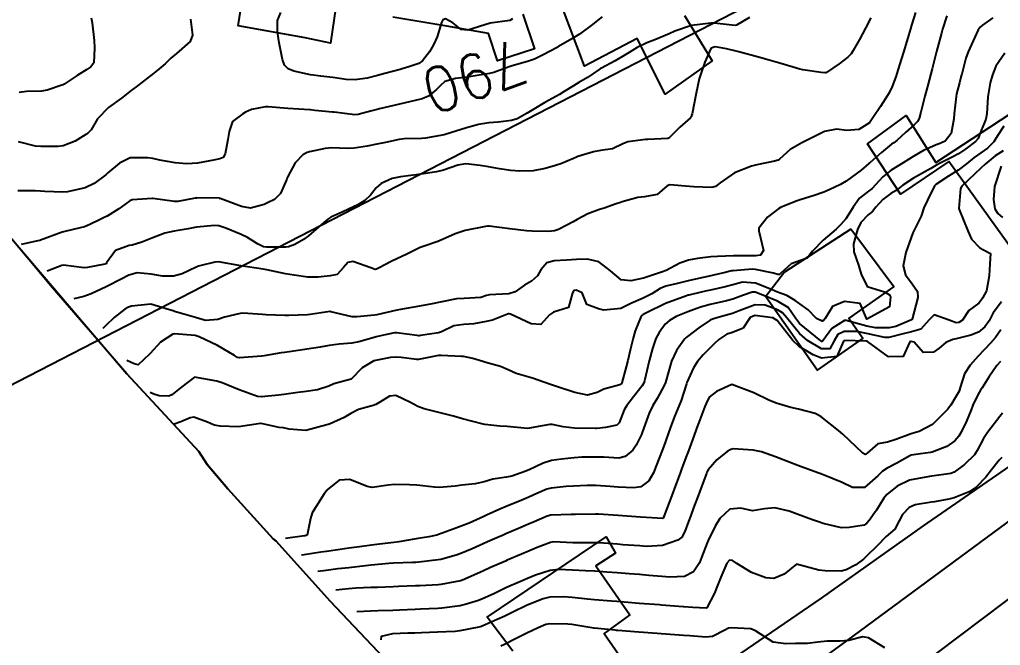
# Model space of a CAD drawing. Header units: metres. Extents: x 318500 to 325275, y 7408834 to 7428799.
# Drawn here: x 322615 to 322702.7, y 7421316 to 7421372 of the extents above; entities that cross this region are included whole.
import ezdxf
from ezdxf.enums import TextEntityAlignment as Align

# ---------------------------------------------------------------- set-up
doc = ezdxf.new("R2010")
doc.units = ezdxf.units.M
doc.header["$MEASUREMENT"] = 0
doc.layers.add('_TEXTO_CONGELA', color=45, linetype='Continuous', plot=False)
for name, color, linetype in [('Area', 45, 'Continuous'), ('Cotas', 45, 'Continuous'), ('Curvas de Nivel 1m', 11, 'Continuous'), ('Curvas de Nivel 5m', 15, 'Continuous'), ('Edificações', 30, 'Continuous'), ('Vias Primárias', 230, 'Continuous')]:
    doc.layers.add(name, color=color, linetype=linetype)
doc.styles.add('Style-STANDARD', font='STANDARD.shx')

msp = doc.modelspace()

# ---------------------------------------------------------------- linework, layer by layer
at = {"layer": '_TEXTO_CONGELA'}
msp.add_line((322341.415, 7421198.706), (322869.211, 7421470.764), dxfattribs=at)
at = {"layer": 'Area'}
msp.add_lwpolyline([(322649.117, 7421313.232), (322642.743, 7421319.975), (322637.945, 7421325.323), (322637.657, 7421325.534), (322633.612, 7421330.013), (322631.764, 7421332.18), (322631.021, 7421333.346), (322624.569, 7421340.302), (322617.927, 7421347.985), (322613.402, 7421353.415)], dxfattribs=at)
at = {"layer": 'Curvas de Nivel 1m', "flags": 128}
for points, elevation in [([(322680.239, 7421372.181), (322679.062, 7421371.478), (322678.966, 7421371.457), (322677.064, 7421371.67), (322676.781, 7421371.677), (322675.061, 7421371.459), (322675.031, 7421371.45), (322674.953, 7421371.421), (322673.553, 7421370.938), (322673.053, 7421370.722), (322671.769, 7421370.181), (322671.044, 7421369.9), (322670.192, 7421369.478), (322669.478, 7421369.041), (322669.029, 7421368.773), (322668.229, 7421368.294), (322667.012, 7421367.647), (322666.929, 7421367.603), (322666.799, 7421367.523), (322665.748, 7421366.789), (322664.992, 7421366.342), (322664.491, 7421366.052), (322663.678, 7421365.563), (322663.251, 7421365.293), (322662.976, 7421365.137), (322661.943, 7421364.559), (322660.964, 7421363.97), (322660.377, 7421363.609), (322659.459, 7421363.115), (322658.95, 7421362.965), (322657.78, 7421362.809), (322656.946, 7421362.738), (322656.019, 7421362.589), (322654.939, 7421362.306), (322654.46, 7421362.165), (322653.027, 7421361.709), (322652.953, 7421361.687), (322652.93, 7421361.683), (322651.273, 7421361.379), (322650.924, 7421361.342), (322649.367, 7421361.31), (322648.922, 7421361.26), (322647.692, 7421361.005), (322646.916, 7421360.854), (322646.056, 7421360.655), (322644.91, 7421360.473), (322644.262, 7421360.467), (322642.91, 7421360.499), (322642.3, 7421360.458), (322640.904, 7421360.164), (322640.689, 7421360.086), (322640.325, 7421359.876), (322639.616, 7421359.16), (322638.938, 7421357.889), (322638.924, 7421357.845), (322638.877, 7421357.7), (322638.332, 7421356.424), (322637.792, 7421355.906), (322637.169, 7421355.591), (322636.843, 7421355.434), (322635.649, 7421355.127), (322634.84, 7421355.267), (322632.926, 7421355.969), (322632.85, 7421355.994), (322632.822, 7421355.998), (322630.85, 7421356.028), (322630.826, 7421356.025), (322630.699, 7421356.002), (322629.147, 7421355.724), (322628.845, 7421355.712), (322626.915, 7421355.983), (322626.849, 7421355.986), (322625.057, 7421355.866), (322624.845, 7421355.779), (322623.862, 7421355.067), (322622.825, 7421354.414), (322622.622, 7421354.313), (322622.202, 7421354.116), (322621.282, 7421353.659), (322620.813, 7421353.455), (322619.9, 7421353.233), (322618.808, 7421352.967), (322616.865, 7421352.254), (322616.8, 7421352.233), (322616.766, 7421352.224), (322616.634, 7421352.192), (322615.14, 7421351.86)], 789), ([(322695.082, 7421372.629), (322694.725, 7421371.495), (322694.621, 7421371.157), (322694.441, 7421370.546), (322694.023, 7421369.165), (322693.787, 7421368.411), (322693.404, 7421367.174), (322693.307, 7421366.874), (322692.992, 7421366.001), (322692.729, 7421365.437), (322692.571, 7421365.184), (322691.94, 7421364.22), (322691.269, 7421363.197), (322691.147, 7421363.008), (322690.953, 7421362.744), (322690.004, 7421362.154), (322688.943, 7421362.078), (322688.017, 7421362.17), (322686.941, 7421361.974), (322686.473, 7421361.729), (322685.576, 7421361.274), (322685.134, 7421361.071), (322684.925, 7421360.972), (322683.856, 7421360.356), (322682.903, 7421359.512), (322682.794, 7421359.42), (322682.461, 7421359.317), (322680.896, 7421358.983), (322680.419, 7421358.868), (322678.889, 7421358.275), (322677.607, 7421357.379), (322677.202, 7421357.059), (322676.874, 7421356.964), (322675.248, 7421357.033), (322674.875, 7421357.063), (322673.099, 7421357.214), (322672.875, 7421357.107), (322671.984, 7421356.333), (322670.86, 7421356.145), (322670.266, 7421356.069), (322668.853, 7421355.67), (322668.717, 7421355.627), (322668.33, 7421355.498), (322667.248, 7421355.11), (322666.842, 7421354.989), (322665.776, 7421354.596), (322664.828, 7421354.099), (322664.475, 7421353.903), (322663.856, 7421353.56), (322663.177, 7421353.206), (322662.815, 7421353.089), (322662.278, 7421353.041), (322660.815, 7421353.068), (322660.307, 7421353.1), (322658.816, 7421353.261), (322656.973, 7421353.494), (322656.818, 7421353.498), (322656.639, 7421353.474), (322654.814, 7421353.117), (322653.936, 7421352.818), (322652.806, 7421352.323), (322652.37, 7421352.149), (322651.159, 7421351.726), (322650.891, 7421351.637), (322650.798, 7421351.596), (322649.551, 7421350.986), (322648.783, 7421350.616), (322648.206, 7421350.342), (322647.143, 7421349.784), (322646.898, 7421349.658), (322646.768, 7421349.643), (322646.398, 7421349.794), (322644.778, 7421350.355), (322644.337, 7421350.256), (322643.937, 7421349.822), (322643.394, 7421349.197), (322642.758, 7421349.056), (322641.673, 7421348.94), (322640.756, 7421348.943), (322639.53, 7421349.111), (322638.76, 7421349.241), (322637.083, 7421349.598), (322636.766, 7421349.654), (322634.77, 7421349.95), (322632.775, 7421350.325), (322632.449, 7421350.301), (322631.215, 7421349.993), (322630.872, 7421349.895), (322630.768, 7421349.843), (322629.527, 7421349.25), (322628.755, 7421349.023), (322627.767, 7421349.028), (322626.758, 7421349.227), (322625.498, 7421349.33), (322624.756, 7421349.115), (322624.084, 7421348.756), (322622.795, 7421348.109), (322622.74, 7421348.088), (322621.398, 7421347.459), (322620.731, 7421347.204), (322619.85, 7421347.02)], 787), ([(322697.876, 7421372.314), (322697.477, 7421371.116), (322697.391, 7421370.783), (322697.043, 7421369.447), (322696.955, 7421369.121), (322696.552, 7421367.592), (322696.427, 7421367.129), (322696.127, 7421365.999), (322695.899, 7421365.136), (322695.538, 7421363.714), (322695.384, 7421363.144), (322695.237, 7421362.865), (322694.952, 7421362.585), (322694.2, 7421361.902), (322693.396, 7421361.173), (322693.129, 7421360.975), (322692.925, 7421360.83), (322692.02, 7421360.083), (322691.007, 7421359.199), (322690.95, 7421359.149), (322690.899, 7421359.098), (322690.206, 7421358.523), (322688.883, 7421357.536), (322688.366, 7421357.238), (322687.364, 7421356.761), (322686.869, 7421356.549), (322685.91, 7421356.224), (322684.859, 7421355.906), (322684.393, 7421355.751), (322683.289, 7421355.303), (322682.991, 7421355.165), (322682.847, 7421355.088), (322681.848, 7421354.307), (322681.06, 7421353.328), (322681.061, 7421353.084), (322681.495, 7421351.323), (322681.219, 7421350.9), (322680.793, 7421350.843), (322679.286, 7421350.86), (322678.792, 7421350.852), (322677.366, 7421350.807), (322676.791, 7421350.764), (322675.577, 7421350.613), (322674.786, 7421350.456), (322674, 7421350.203), (322672.772, 7421349.543), (322672.71, 7421349.502), (322672.545, 7421349.443), (322671.209, 7421349.018), (322670.761, 7421348.872), (322669.634, 7421348.604), (322668.758, 7421348.707), (322667.813, 7421349.504), (322666.782, 7421350.31), (322665.768, 7421350.553), (322664.785, 7421350.53), (322663.876, 7421350.467), (322662.782, 7421350.398), (322662.134, 7421350.225), (322661.585, 7421349.588), (322661.296, 7421349.058), (322660.755, 7421348.577), (322660.118, 7421348.24), (322659.302, 7421347.622), (322658.738, 7421347.465), (322657.006, 7421347.379), (322656.737, 7421347.32), (322656.218, 7421347.141), (322654.734, 7421347.044), (322654.044, 7421347.001), (322652.73, 7421346.746), (322651.885, 7421346.562), (322650.726, 7421346.355), (322649.037, 7421346.069), (322648.722, 7421346.003), (322647.814, 7421345.774), (322646.914, 7421345.59), (322646.717, 7421345.562), (322645.133, 7421345.387), (322644.714, 7421345.388), (322642.818, 7421345.839), (322642.744, 7421345.864), (322642.72, 7421345.864), (322642.541, 7421345.843), (322640.98, 7421345.602), (322640.716, 7421345.578), (322639.069, 7421345.532), (322638.715, 7421345.529), (322637.041, 7421345.59), (322636.715, 7421345.603), (322634.942, 7421345.721), (322634.716, 7421345.706), (322633.311, 7421345.364), (322632.708, 7421345.158), (322631.61, 7421345.083), (322630.71, 7421345.337), (322628.857, 7421345.889), (322628.718, 7421345.921), (322628.392, 7421346.033), (322626.725, 7421346.529), (322625.007, 7421346.36), (322624.722, 7421346.262), (322624.393, 7421346.085), (322623.464, 7421345.344), (322622.698, 7421344.633), (322622.44, 7421344.36)], 786), ([(322659.066, 7421372.047), (322658.801, 7421371.896), (322657.06, 7421371.65), (322655.054, 7421371.045), (322654.457, 7421371.092), (322653.712, 7421371.7), (322653.065, 7421372.06), (322652.825, 7421371.95), (322652.718, 7421371.713), (322652.312, 7421370.452), (322651.994, 7421369.72), (322651.647, 7421369.108), (322651.018, 7421368.293), (322650.686, 7421368.063), (322649.782, 7421367.748), (322649.199, 7421367.565), (322649.006, 7421367.51), (322647.632, 7421367.149), (322646.998, 7421366.988), (322646.05, 7421366.744), (322644.992, 7421366.58), (322644.183, 7421366.631), (322642.995, 7421366.814), (322641.928, 7421366.924), (322640.998, 7421367.052), (322639.512, 7421367.375), (322639.005, 7421367.566), (322638.682, 7421367.895), (322638.503, 7421368.412), (322638.206, 7421369.903), (322638.04, 7421370.895), (322638.053, 7421371.905), (322638.346, 7421372.626)], 791), ([(322630.266, 7421372.012), (322630.448, 7421370.599), (322630.233, 7421370.012), (322629.019, 7421368.95), (322628.511, 7421368.539), (322628.007, 7421368.04), (322627.475, 7421367.573), (322626.997, 7421367.199), (322626.351, 7421366.698), (322625.541, 7421366.072), (322624.973, 7421365.63), (322624.095, 7421364.961), (322622.95, 7421364.11), (322621.962, 7421363.098), (322621.382, 7421362.125), (322621.172, 7421361.882), (322620.923, 7421361.694), (322619.952, 7421361.107), (322618.908, 7421360.691), (322618.453, 7421360.621), (322616.906, 7421360.618), (322616.428, 7421360.674), (322614.913, 7421361.048)], 791), ([(322621.406, 7421372.127), (322621.477, 7421371.703), (322621.652, 7421370.124), (322621.69, 7421369.457), (322621.622, 7421368.124), (322621.363, 7421367.769), (322621.001, 7421367.518), (322620.149, 7421366.986), (322618.981, 7421366.217), (322618.946, 7421366.195), (322618.865, 7421366.162), (322617.476, 7421365.679), (322616.971, 7421365.588), (322615.617, 7421365.557), (322614.969, 7421365.468)], 792), ([(322691.074, 7421372.137), (322690.586, 7421371.207), (322690.05, 7421370.215), (322689.507, 7421369.223), (322689.326, 7421368.935), (322689.031, 7421368.609), (322688.239, 7421368.024), (322687.12, 7421367.258), (322687.049, 7421367.22), (322687.009, 7421367.214), (322686.643, 7421367.264), (322685.013, 7421367.499), (322684.737, 7421367.561), (322683.021, 7421368.063), (322681.998, 7421368.352), (322681.029, 7421368.625), (322679.288, 7421369.106), (322679.037, 7421369.173), (322678.17, 7421369.373), (322677.188, 7421369.535), (322677.041, 7421369.527), (322676.771, 7421369.394), (322676.247, 7421368.176), (322675.974, 7421367.406), (322675.737, 7421366.671), (322675.469, 7421365.413), (322675.101, 7421363.549), (322675.064, 7421363.409), (322675.04, 7421363.328), (322674.957, 7421363.211), (322673.996, 7421362.373), (322673.07, 7421361.438), (322672.989, 7421361.379), (322672.929, 7421361.36), (322671.132, 7421361.262), (322670.927, 7421361.247), (322669.359, 7421361.051), (322668.921, 7421360.87), (322667.983, 7421360.435), (322666.911, 7421360.27), (322666.287, 7421360.151), (322664.903, 7421359.724), (322664.773, 7421359.68), (322664.499, 7421359.554), (322663.374, 7421359.086), (322662.894, 7421358.936), (322661.98, 7421358.673), (322660.888, 7421358.448), (322659.696, 7421358.426), (322658.889, 7421358.495), (322657.889, 7421358.641), (322656.892, 7421358.802), (322656.15, 7421358.919), (322654.894, 7421359.074), (322654.17, 7421358.968), (322652.888, 7421358.521), (322652.249, 7421358.354), (322650.884, 7421358.15), (322649.029, 7421357.905), (322648.881, 7421357.885), (322648.29, 7421357.769), (322647.321, 7421357.336), (322646.867, 7421356.924), (322646.37, 7421356.282), (322645.865, 7421355.8), (322645.224, 7421355.426), (322644.841, 7421355.241), (322643.875, 7421354.784), (322642.827, 7421354.304), (322642.536, 7421354.133), (322642.19, 7421353.849), (322640.808, 7421352.637), (322640.366, 7421352.313), (322639.61, 7421351.882), (322639.022, 7421351.662), (322638.796, 7421351.639), (322637.093, 7421351.618), (322636.796, 7421351.673), (322636.266, 7421351.928), (322635.359, 7421352.496), (322634.808, 7421352.76), (322633.438, 7421353.34), (322632.816, 7421353.543), (322632.415, 7421353.575), (322630.814, 7421353.404), (322630.076, 7421353.275), (322628.81, 7421353.048), (322627.974, 7421352.873), (322626.804, 7421352.422), (322625.918, 7421352.063), (322625.054, 7421351.819), (322624.795, 7421351.779), (322623.558, 7421351.329), (322622.772, 7421350.214), (322622.73, 7421350.151), (322622.623, 7421350.111), (322621.083, 7421349.809), (322620.765, 7421349.782), (322618.909, 7421350.017), (322618.768, 7421350.005), (322617.47, 7421349.47)], 788), ([(322703.039, 7421368.991), (322702.256, 7421367.817), (322701.95, 7421367.056), (322701.743, 7421366.315), (322701.521, 7421365.062), (322701.442, 7421363.54), (322701.34, 7421363.064), (322701.233, 7421362.789), (322700.945, 7421362.071), (322700.655, 7421361.353), (322700.425, 7421361.078), (322699.582, 7421360.429), (322698.913, 7421359.991), (322698.334, 7421359.68), (322697.224, 7421359.117), (322697.014, 7421359.004), (322696.898, 7421358.938), (322696.444, 7421358.675), (322694.887, 7421357.8), (322693.948, 7421357.164), (322693.337, 7421356.709), (322692.869, 7421356.427), (322692.153, 7421355.895), (322691.512, 7421355.193), (322691.215, 7421354.826), (322690.84, 7421354.536), (322690.193, 7421353.846), (322689.872, 7421353.214), (322689.514, 7421351.926), (322689.549, 7421351.219), (322689.972, 7421350.023), (322690.214, 7421349.208), (322690.754, 7421348.107), (322692.308, 7421347.623), (322692.743, 7421347.358), (322692.834, 7421347.179), (322692.731, 7421346.29), (322690.72, 7421345.2), (322690.131, 7421346.606), (322688.735, 7421346.759), (322687.661, 7421346.31), (322686.988, 7421345.247), (322686.869, 7421345.097), (322686.717, 7421345.021), (322686.225, 7421345.257), (322685.483, 7421346.024), (322684.733, 7421346.551), (322684.321, 7421346.872), (322683.582, 7421347.297), (322682.744, 7421347.609), (322682.206, 7421347.858), (322680.756, 7421348.419), (322679.619, 7421348.485), (322678.754, 7421348.262), (322678.052, 7421348.069), (322676.746, 7421347.789), (322676.422, 7421347.716), (322675.057, 7421347.407), (322674.806, 7421347.343), (322674.739, 7421347.323), (322674.6, 7421347.274), (322672.731, 7421346.586), (322671.018, 7421345.761), (322670.721, 7421345.607), (322670.633, 7421345.559), (322670.55, 7421345.472), (322670.025, 7421344.152), (322669.833, 7421343.479), (322669.612, 7421342.545), (322669.364, 7421341.483), (322669.221, 7421340.917), (322668.816, 7421339.488), (322668.75, 7421339.377), (322668.637, 7421339.303), (322667.226, 7421338.916), (322666.626, 7421338.619), (322665.748, 7421338.408), (322664.626, 7421338.633), (322663.074, 7421339.125), (322662.636, 7421339.276), (322661.759, 7421339.583), (322660.936, 7421339.888), (322660.644, 7421339.982), (322659.371, 7421340.343), (322658.65, 7421340.662), (322657.966, 7421340.95), (322656.657, 7421341.313), (322656.395, 7421341.392), (322655.508, 7421341.667), (322654.663, 7421341.858), (322654.481, 7421341.865), (322652.664, 7421341.945), (322652.44, 7421341.936), (322651.381, 7421341.723), (322650.658, 7421341.577), (322650.501, 7421341.575), (322649.113, 7421341.753), (322648.661, 7421341.801), (322648.624, 7421341.797), (322648.154, 7421341.768), (322646.657, 7421341.466), (322645.61, 7421340.84), (322644.64, 7421339.81), (322643.073, 7421339.394), (322642.63, 7421339.193), (322641.623, 7421338.858), (322640.623, 7421338.736), (322639.869, 7421338.63), (322638.618, 7421338.451), (322638.128, 7421338.387), (322636.615, 7421338.239), (322636.256, 7421338.285), (322634.624, 7421338.858), (322633.091, 7421339.508), (322632.635, 7421339.658), (322630.64, 7421340), (322629.498, 7421339.145), (322628.616, 7421338.425), (322628.34, 7421338.306), (322627.467, 7421338.337), (322626.987, 7421338.489), (322626.68, 7421338.64)], 784), ([(322702.951, 7421362.446), (322702.409, 7421361.577), (322702.062, 7421361.053), (322701.494, 7421360.488), (322700.915, 7421360.07), (322700.326, 7421359.662), (322699.636, 7421359.089), (322698.894, 7421358.511), (322698.028, 7421357.969), (322696.881, 7421357.231), (322696.772, 7421357.122), (322696.149, 7421355.842), (322695.827, 7421355.135), (322695.584, 7421354.394), (322694.941, 7421353.148), (322694.818, 7421352.908), (322694.209, 7421351.159), (322693.978, 7421349.966), (322694.178, 7421349.159), (322694.758, 7421348.359), (322695.259, 7421347.653), (322695.264, 7421347.142), (322694.771, 7421345.2), (322694.75, 7421345.15), (322694.737, 7421345.133), (322694.72, 7421345.126), (322693.326, 7421344.548), (322692.709, 7421344.406), (322691.482, 7421344.415), (322690.71, 7421344.566), (322688.86, 7421345.086), (322688.718, 7421345.084), (322687.599, 7421344.349), (322686.78, 7421343.249), (322686.742, 7421343.196), (322686.689, 7421343.197), (322686.597, 7421343.251), (322684.713, 7421344.795), (322684.336, 7421345.286), (322683.674, 7421346.241), (322682.735, 7421346.788), (322681.418, 7421347.323), (322680.744, 7421347.602), (322680.46, 7421347.619), (322679.708, 7421347.345), (322678.736, 7421346.972), (322678.182, 7421346.816), (322676.731, 7421346.495), (322675.868, 7421346.259), (322674.724, 7421345.848), (322673.675, 7421345.426), (322673.07, 7421345.079), (322672.709, 7421344.729), (322672.153, 7421343.993), (322671.875, 7421343.452), (322671.566, 7421342.568), (322671.269, 7421341.461), (322670.838, 7421339.663), (322670.784, 7421339.468), (322670.736, 7421339.371), (322670.636, 7421339.226), (322669.869, 7421338.23), (322669.261, 7421337.483), (322669.021, 7421337.069), (322668.587, 7421335.933), (322668.365, 7421335.711), (322667.373, 7421335.508), (322666.579, 7421335.42), (322666.474, 7421335.416), (322664.579, 7421335.438), (322663.592, 7421335.56), (322662.583, 7421335.771), (322662.377, 7421335.78), (322661.386, 7421335.588), (322660.578, 7421335.437), (322660.403, 7421335.427), (322658.58, 7421335.584), (322657.934, 7421335.636), (322656.582, 7421335.771), (322656.435, 7421335.799), (322654.589, 7421336.292), (322653.778, 7421336.507), (322652.597, 7421336.811), (322651.153, 7421337.174), (322650.605, 7421337.375), (322649.942, 7421337.74), (322648.619, 7421338.363), (322648.07, 7421338.317), (322647.188, 7421337.781), (322646.83, 7421337.563), (322646.605, 7421337.479), (322645.297, 7421337.106), (322644.594, 7421336.754), (322644.015, 7421336.393), (322642.762, 7421335.837), (322642.579, 7421335.774), (322642.466, 7421335.728), (322640.574, 7421335.243), (322639.096, 7421335.364), (322638.576, 7421335.458), (322638.189, 7421335.508), (322636.58, 7421335.873), (322636.525, 7421335.867), (322634.576, 7421335.567), (322632.923, 7421335.62), (322632.577, 7421335.672), (322632.34, 7421335.736), (322631.802, 7421335.982), (322630.586, 7421336.428), (322630.233, 7421336.358), (322629.407, 7421336.018), (322628.81, 7421335.79)], 783), ([(322702.918, 7421360.248), (322702.177, 7421359.785), (322701.303, 7421359.064), (322700.896, 7421358.707), (322699.221, 7421357.095), (322699.095, 7421356.878), (322698.938, 7421355.099), (322698.962, 7421354.984), (322699.744, 7421353.086), (322700.083, 7421352.351), (322700.805, 7421351.565), (322701.135, 7421351.395), (322701.777, 7421351.055), (322701.71, 7421350.132), (322701.664, 7421349.057), (322701.414, 7421347.718), (322701.046, 7421347.066), (322700.936, 7421346.879), (322700.743, 7421346.612), (322699.849, 7421345.967), (322699.264, 7421345.092), (322698.934, 7421344.88), (322698.716, 7421344.865), (322698.087, 7421345.106), (322696.727, 7421345.578), (322696.285, 7421345.127), (322695.56, 7421344.284), (322694.703, 7421344.043), (322693.972, 7421343.886), (322692.696, 7421343.551), (322692.32, 7421343.551), (322690.701, 7421343.908), (322689.826, 7421344.09), (322688.703, 7421344.098), (322688.128, 7421343.806), (322687.792, 7421343.239), (322687.398, 7421342.524), (322686.679, 7421342.528), (322685.427, 7421343.269), (322684.7, 7421343.915), (322683.566, 7421345.297), (322683.183, 7421345.762), (322682.727, 7421346.033), (322681.621, 7421346.431), (322680.732, 7421346.482), (322679.301, 7421345.926), (322678.723, 7421345.69), (322677.534, 7421345.378), (322676.916, 7421345.188), (322676.716, 7421345.093), (322675.694, 7421344.412), (322674.694, 7421343.649), (322674.564, 7421343.54), (322674.435, 7421343.414), (322673.702, 7421342.397), (322673.271, 7421341.431), (322672.723, 7421339.521), (322672.698, 7421339.439), (322672.682, 7421339.397), (322672.638, 7421339.311), (322671.978, 7421338.092), (322671.6, 7421337.455), (322671.278, 7421336.782), (322670.792, 7421335.467), (322670.574, 7421334.872), (322670.119, 7421333.92), (322669.802, 7421333.478), (322669.135, 7421332.9), (322668.549, 7421332.769), (322667.225, 7421332.835), (322666.55, 7421332.854), (322665.252, 7421332.837), (322664.549, 7421332.789), (322663.438, 7421332.67), (322662.545, 7421332.543), (322661.796, 7421332.326), (322660.532, 7421331.724), (322660.451, 7421331.682), (322660.243, 7421331.604), (322658.992, 7421331.154), (322658.521, 7421331.052), (322657.282, 7421330.879), (322656.515, 7421330.653), (322655.708, 7421330.467), (322654.51, 7421330.338), (322653.942, 7421330.255), (322652.506, 7421330.127), (322652.068, 7421330.153), (322650.509, 7421330.349), (322649.86, 7421330.389), (322648.509, 7421330.392), (322647.938, 7421330.339), (322646.505, 7421330.127), (322646.065, 7421330.236), (322644.516, 7421330.848), (322643.56, 7421330.778), (322642.501, 7421329.935), (322642.455, 7421329.886), (322642.421, 7421329.841), (322642.221, 7421329.568), (322641.141, 7421327.86), (322640.984, 7421327.351), (322640.699, 7421325.866), (322640.508, 7421325.81), (322640.449, 7421325.802), (322638.77, 7421325.57)], 782), ([(322702.716, 7421358.861), (322702.139, 7421357.051), (322702.029, 7421355.886), (322702.162, 7421355.05), (322702.441, 7421354.643), (322702.842, 7421354.277)], 781), ([(322702.746, 7421346.748), (322702.017, 7421345.765), (322701.644, 7421345.056), (322701.28, 7421344.493), (322700.705, 7421344.04), (322700.028, 7421343.752), (322698.695, 7421343.435), (322698.41, 7421343.387), (322697.783, 7421343.109), (322697.197, 7421342.603), (322696.681, 7421342.227), (322695.744, 7421342.198), (322694.957, 7421343.146), (322694.691, 7421343.197), (322694.648, 7421343.193), (322694.574, 7421343.151), (322693.976, 7421341.858), (322692.67, 7421341.809), (322690.769, 7421343.199), (322690.69, 7421343.228), (322690.657, 7421343.234), (322688.691, 7421343.277), (322688.658, 7421343.262), (322688.64, 7421343.23), (322688.051, 7421341.855), (322686.667, 7421341.71), (322685.926, 7421342.007), (322684.682, 7421342.751), (322684.098, 7421343.289), (322682.716, 7421345.067), (322682.309, 7421345.314), (322680.722, 7421345.518), (322680.298, 7421345.336), (322679.654, 7421344.397), (322678.7, 7421343.999), (322678.214, 7421343.851), (322677.495, 7421343.378), (322677.082, 7421342.986), (322676.678, 7421342.604), (322676.079, 7421341.986), (322675.598, 7421341.401), (322675.232, 7421340.826), (322674.641, 7421339.518), (322674.604, 7421339.411), (322674.126, 7421337.909), (322673.93, 7421337.42), (322673.538, 7421336.484), (322673.147, 7421335.432), (322672.564, 7421333.839), (322672.414, 7421333.442), (322671.902, 7421332.087), (322671.661, 7421331.453), (322671.247, 7421330.732), (322670.511, 7421330.202), (322669.883, 7421330.102), (322668.51, 7421330.18), (322667.779, 7421330.233), (322666.512, 7421330.305), (322665.732, 7421330.311), (322664.511, 7421330.268), (322663.841, 7421330.226), (322662.508, 7421330.088), (322662.109, 7421329.973), (322661.241, 7421329.589), (322660.497, 7421329.265), (322659.897, 7421329.012), (322658.488, 7421328.424), (322657.932, 7421328.189), (322656.737, 7421327.647), (322656.561, 7421327.567), (322656.478, 7421327.531), (322655.188, 7421326.951), (322654.465, 7421326.668), (322653.736, 7421326.416), (322652.453, 7421325.921), (322652.296, 7421325.868), (322651.565, 7421325.719), (322650.615, 7421325.561), (322650.447, 7421325.535), (322648.908, 7421325.288), (322648.442, 7421325.223), (322647.153, 7421325.066), (322646.438, 7421324.979), (322645.392, 7421324.844), (322644.433, 7421324.701), (322643.664, 7421324.589), (322642.429, 7421324.412), (322641.935, 7421324.339), (322640.424, 7421324.122), (322640.2, 7421324.09)], 781), ([(322702.674, 7421341.414), (322702.331, 7421341.045), (322701.615, 7421340.016), (322701.037, 7421339.064), (322700.875, 7421338.827), (322700.63, 7421338.421), (322700.201, 7421337.489), (322700.035, 7421337.076), (322699.621, 7421336.059), (322699.16, 7421335.084), (322698.945, 7421334.726), (322698.578, 7421334.301), (322697.865, 7421333.806), (322696.563, 7421333.297), (322696.422, 7421333.262), (322695.51, 7421333.136), (322694.684, 7421333.023), (322694.557, 7421332.975), (322693.403, 7421332.306), (322692.54, 7421331.858), (322692.112, 7421331.601), (322691.697, 7421331.182), (322690.52, 7421330.15), (322689.437, 7421330.134), (322688.524, 7421330.593), (322686.916, 7421331.246), (322686.532, 7421331.38), (322686.334, 7421331.452), (322684.543, 7421332.114), (322683.242, 7421332.607), (322682.553, 7421332.864), (322681.305, 7421333.323), (322680.562, 7421333.488), (322678.787, 7421333.582), (322678.562, 7421333.549), (322678.241, 7421333.365), (322677.321, 7421332.606), (322676.535, 7421331.717), (322676.428, 7421331.495), (322676.389, 7421331.391), (322675.872, 7421330.034), (322675.633, 7421329.399), (322675.326, 7421328.568), (322674.904, 7421327.406), (322674.787, 7421327.095), (322674.462, 7421326.212), (322674.175, 7421325.694), (322673.83, 7421325.419), (322672.443, 7421324.945), (322671.042, 7421324.86), (322670.442, 7421324.905), (322668.91, 7421325.018), (322668.443, 7421325.056), (322666.775, 7421325.185), (322666.445, 7421325.201), (322664.791, 7421325.198), (322664.445, 7421325.201), (322662.749, 7421325.264), (322662.445, 7421325.217), (322661.258, 7421324.768), (322660.432, 7421324.418), (322659.859, 7421324.178), (322658.58, 7421323.628), (322658.419, 7421323.559), (322657.088, 7421322.969), (322656.41, 7421322.665), (322654.584, 7421321.859), (322654.401, 7421321.795), (322653.933, 7421321.687), (322652.648, 7421321.454), (322652.396, 7421321.426), (322650.774, 7421321.347), (322650.394, 7421321.332), (322648.874, 7421321.271), (322648.392, 7421321.254), (322646.972, 7421321.201), (322646.391, 7421321.178), (322645.071, 7421321.122), (322644.389, 7421321.075), (322643.27, 7421320.95)], 779), ([(322702.856, 7421336.789), (322702.604, 7421336.486), (322701.497, 7421335.056), (322701.134, 7421334.509), (322700.566, 7421333.451), (322700.431, 7421333.203), (322700.332, 7421333.072), (322699.439, 7421332.189), (322698.536, 7421331.514), (322698.23, 7421331.399), (322696.53, 7421331.142), (322696.512, 7421331.139), (322696.331, 7421331.123), (322694.526, 7421330.777), (322693.436, 7421330.246), (322692.513, 7421329.512), (322692.234, 7421329.174), (322691.572, 7421328.106), (322690.926, 7421327.193), (322690.729, 7421326.944), (322690.473, 7421326.766), (322689.136, 7421326.554), (322688.47, 7421326.531), (322686.811, 7421326.911), (322686.477, 7421327.028), (322685.855, 7421327.259), (322684.487, 7421327.758), (322683.765, 7421328.016), (322682.495, 7421328.317), (322681.572, 7421328.241), (322680.491, 7421328.054), (322679.446, 7421328.298), (322678.489, 7421328.213), (322677.595, 7421327.373), (322677.165, 7421326.684), (322676.534, 7421325.389), (322676.448, 7421325.186), (322675.946, 7421323.884), (322675.753, 7421323.397), (322675.237, 7421322.583), (322674.411, 7421322.167), (322673.109, 7421322.128), (322672.407, 7421322.185), (322671.226, 7421322.276), (322670.409, 7421322.341), (322669.478, 7421322.41), (322668.41, 7421322.49), (322667.471, 7421322.565), (322666.411, 7421322.646), (322665.578, 7421322.698), (322664.412, 7421322.742), (322663.174, 7421322.8), (322662.412, 7421322.726), (322661.104, 7421322.287), (322660.404, 7421321.991), (322659.506, 7421321.613), (322658.736, 7421321.283), (322658.392, 7421321.119), (322657.392, 7421320.633), (322656.378, 7421320.168), (322656.002, 7421320.03), (322654.827, 7421319.673), (322654.477, 7421319.57), (322654.368, 7421319.548), (322652.731, 7421319.338), (322652.364, 7421319.308), (322650.844, 7421319.244), (322650.362, 7421319.227), (322648.942, 7421319.171), (322648.361, 7421319.149), (322647.041, 7421319.099), (322646.359, 7421319.073), (322645.14, 7421319.02)], 778), ([(322702.773, 7421332.82), (322702.553, 7421332.59), (322701.874, 7421331.716), (322701.341, 7421331.058), (322700.521, 7421330.208), (322699.858, 7421329.735), (322698.511, 7421329.214), (322698.046, 7421329.097), (322696.765, 7421328.857), (322696.506, 7421328.823), (322695.046, 7421328.598), (322694.498, 7421328.337), (322693.915, 7421327.729), (322693.598, 7421327.159), (322693.215, 7421326.416), (322692.459, 7421325.757), (322692.163, 7421325.466), (322691.924, 7421325.178), (322690.435, 7421323.722), (322689.735, 7421323.21), (322688.887, 7421322.759), (322688.421, 7421322.656), (322686.983, 7421322.683), (322686.422, 7421322.748), (322684.43, 7421323.28), (322683.324, 7421322.389), (322682.41, 7421322.008), (322681.678, 7421322.05), (322680.418, 7421322.546), (322679.091, 7421323.35), (322678.699, 7421323.622), (322678.433, 7421323.639), (322678.219, 7421323.363), (322677.675, 7421322.107), (322677.387, 7421321.375), (322677.094, 7421320.675), (322676.432, 7421319.389), (322676.37, 7421319.352), (322675.155, 7421319.402), (322674.371, 7421319.464), (322674.317, 7421319.465), (322672.373, 7421319.618), (322672.181, 7421319.635), (322670.375, 7421319.776), (322670.045, 7421319.803), (322668.377, 7421319.926), (322667.907, 7421319.967), (322666.379, 7421320.099), (322665.75, 7421320.159), (322664.381, 7421320.289), (322663.594, 7421320.346), (322662.381, 7421320.319), (322661.789, 7421320.169), (322660.37, 7421319.6), (322659.034, 7421318.946), (322658.355, 7421318.624), (322657.669, 7421318.318), (322656.341, 7421317.728), (322656.286, 7421317.706), (322656.053, 7421317.654), (322654.336, 7421317.309), (322653.913, 7421317.264), (322652.335, 7421317.201), (322650.915, 7421317.144), (322650.334, 7421317.12), (322649.689, 7421317.095), (322648.333, 7421317.046), (322647.302, 7421316.804), (322647.28, 7421316.5)], 777), ([(322692.329, 7421315.797), (322690.854, 7421316.68), (322690.344, 7421316.787), (322689.112, 7421316.444), (322688.337, 7421316.39), (322687.181, 7421316.398), (322686.336, 7421316.295), (322685.413, 7421316.185), (322684.333, 7421316.179), (322683.483, 7421316.143), (322682.335, 7421316.31), (322680.764, 7421317.326), (322680.352, 7421317.497), (322678.584, 7421317.589), (322678.352, 7421317.548), (322678.03, 7421317.365), (322676.917, 7421316.805), (322676.34, 7421316.747), (322674.889, 7421316.858), (322674.342, 7421316.899), (322672.753, 7421317.025), (322672.344, 7421317.054), (322671.984, 7421317.085), (322670.337, 7421317.21), (322668.477, 7421317.351), (322668.339, 7421317.361), (322668.219, 7421317.372), (322666.692, 7421317.515), (322666.34, 7421317.547), (322666.308, 7421317.552), (322664.345, 7421317.871), (322663.988, 7421317.911), (322662.346, 7421317.958), (322662.028, 7421317.891), (322661.336, 7421317.585), (322660.335, 7421317.116), (322659.325, 7421316.61), (322658.325, 7421316.104), (322658.006, 7421315.95)], 776)]:
    msp.add_lwpolyline(points, dxfattribs=dict(at, elevation=elevation))
at = {"layer": 'Curvas de Nivel 5m', "flags": 128}
for points, elevation in [([(322667.071, 7421372.231), (322666.672, 7421371.92), (322666.213, 7421371.533), (322665.051, 7421370.691), (322664.346, 7421370.258), (322663.173, 7421369.569), (322663.089, 7421369.52), (322663.039, 7421369.492), (322661.786, 7421368.832), (322661.023, 7421368.455), (322660.392, 7421368.237), (322659.013, 7421367.857), (322658.844, 7421367.8), (322658.43, 7421367.636), (322657.396, 7421367.254), (322657.003, 7421367.167), (322655.713, 7421366.956), (322654.997, 7421366.825), (322653.964, 7421366.727), (322652.991, 7421366.452), (322652.604, 7421366.096), (322652.256, 7421365.717), (322651.55, 7421365.149), (322650.972, 7421364.91), (322649.861, 7421364.638), (322648.967, 7421364.415), (322647.164, 7421363.989), (322646.962, 7421363.94), (322646.841, 7421363.912), (322646.372, 7421363.796), (322645.255, 7421363.507), (322644.955, 7421363.476), (322643.104, 7421363.691), (322642.958, 7421363.706), (322641.374, 7421363.864), (322640.989, 7421363.898), (322640.96, 7421363.9), (322640.928, 7421363.903), (322638.962, 7421364.046), (322637.224, 7421364.178), (322636.963, 7421364.172), (322635.711, 7421363.939), (322635.19, 7421363.713), (322634.954, 7421363.555), (322634.026, 7421362.877), (322633.739, 7421361.962), (322633.614, 7421361.269), (322633.366, 7421359.965), (322633.203, 7421359.66), (322632.896, 7421359.524), (322632.339, 7421359.423), (322630.891, 7421359.14), (322629.951, 7421359.074), (322628.892, 7421359.18), (322627.526, 7421359.412), (322626.895, 7421359.545), (322626.474, 7421359.634), (322624.895, 7421359.628), (322623.924, 7421359.128), (322622.882, 7421358.263), (322622.796, 7421358.196), (322622.695, 7421358.112), (322621.665, 7421357.319), (322620.858, 7421356.922), (322619.28, 7421356.58), (322618.854, 7421356.546), (322617.269, 7421356.599), (322616.854, 7421356.636), (322616.381, 7421356.668), (322614.855, 7421356.677)], 790), ([(322701.987, 7421372.146), (322701.066, 7421371.498), (322700.835, 7421371.302), (322700.682, 7421371.076), (322700.37, 7421370.397), (322699.775, 7421369.089), (322699.58, 7421368.544), (322699.202, 7421367.097), (322699.161, 7421366.944), (322698.998, 7421366.325), (322698.738, 7421365.348), (322698.694, 7421365.103), (322698.528, 7421363.541), (322698.485, 7421363.105), (322698.264, 7421361.783), (322697.732, 7421361.112), (322697.177, 7421360.866), (322696.925, 7421360.777), (322695.776, 7421360.278), (322694.909, 7421359.775), (322694.538, 7421359.523), (322693.953, 7421359.164), (322692.893, 7421358.514), (322692.151, 7421357.924), (322691.485, 7421357.194), (322691.187, 7421356.885), (322690.872, 7421356.644), (322690.074, 7421356), (322689.5, 7421355.22), (322689.261, 7421354.806), (322688.834, 7421354.157), (322688.4, 7421353.663), (322687.979, 7421353.243), (322686.81, 7421352.248), (322685.869, 7421351.264), (322685.401, 7421350.66), (322684.787, 7421350.425), (322683.95, 7421350.125), (322683.04, 7421349.306), (322682.892, 7421349.185), (322682.768, 7421349.2), (322682.374, 7421349.314), (322680.775, 7421349.632), (322680.461, 7421349.649), (322678.772, 7421349.525), (322678.628, 7421349.506), (322678.065, 7421349.371), (322677.026, 7421349.126), (322676.765, 7421349.071), (322675.398, 7421348.766), (322674.758, 7421348.623), (322673.785, 7421348.394), (322672.75, 7421348.137), (322672.252, 7421347.943), (322671.501, 7421347.459), (322670.736, 7421347.061), (322669.632, 7421346.58), (322668.727, 7421346.15), (322667.203, 7421345.991), (322666.726, 7421346.126), (322665.703, 7421346.508), (322665.274, 7421347.542), (322664.744, 7421347.788), (322664.538, 7421347.757), (322664.425, 7421347.553), (322664.055, 7421346.228), (322662.722, 7421345.808), (322662.354, 7421345.575), (322661.578, 7421344.716), (322660.708, 7421344.779), (322658.873, 7421345.628), (322658.758, 7421345.667), (322658.72, 7421345.669), (322658.691, 7421345.659), (322658.609, 7421345.631), (322657.26, 7421345.096), (322656.71, 7421344.974), (322655.6, 7421344.774), (322654.705, 7421344.707), (322653.815, 7421344.582), (322652.695, 7421344.066), (322652.439, 7421343.967), (322650.839, 7421343.729), (322650.707, 7421343.712), (322650.69, 7421343.711), (322650.533, 7421343.732), (322648.693, 7421343.965), (322648.501, 7421343.954), (322647.668, 7421343.775), (322646.871, 7421343.604), (322646.687, 7421343.563), (322645.312, 7421343.172), (322644.678, 7421343.038), (322643.556, 7421342.948), (322642.675, 7421342.826), (322641.853, 7421342.672), (322640.67, 7421342.506), (322640.117, 7421342.427), (322638.665, 7421342.209), (322638.39, 7421342.168), (322636.856, 7421341.917), (322636.66, 7421341.886), (322636.623, 7421341.884), (322634.658, 7421341.718), (322634.48, 7421341.774), (322634.217, 7421341.954), (322632.673, 7421342.826), (322631.058, 7421343.621), (322630.686, 7421343.74), (322628.844, 7421343.871), (322628.687, 7421343.85), (322627.586, 7421343.131), (322626.661, 7421342.127), (322626.627, 7421342.084), (322626.605, 7421342.051), (322625.598, 7421341.119), (322625.242, 7421341.182), (322624.59, 7421341.5)], 785), ([(322702.708, 7421344.23), (322702.207, 7421343.538), (322701.773, 7421343.054), (322700.678, 7421341.883), (322699.945, 7421341.081), (322699.442, 7421340.305), (322699.064, 7421339.086), (322698.957, 7421338.765), (322698.626, 7421338.153), (322698.216, 7421337.496), (322697.933, 7421337.1), (322696.597, 7421335.774), (322695.406, 7421335.138), (322694.778, 7421334.956), (322694.586, 7421334.906), (322693.316, 7421334.426), (322692.576, 7421334.205), (322691.714, 7421334.042), (322690.759, 7421333.197), (322690.65, 7421333.107), (322690.558, 7421333.083), (322690.36, 7421333.203), (322688.585, 7421334.91), (322688.195, 7421335.234), (322686.602, 7421336.48), (322686.101, 7421336.756), (322684.608, 7421337.141), (322683.926, 7421337.29), (322682.616, 7421337.687), (322681.975, 7421337.961), (322680.629, 7421338.588), (322678.64, 7421339.36), (322677.276, 7421338.735), (322676.622, 7421338.2), (322676.351, 7421337.655), (322676.254, 7421337.394), (322675.8, 7421336.19), (322675.501, 7421335.401), (322675.252, 7421334.725), (322674.77, 7421333.408), (322674.713, 7421333.253), (322674.551, 7421332.814), (322674.168, 7421331.783), (322674.03, 7421331.418), (322673.613, 7421330.325), (322673.278, 7421329.428), (322672.59, 7421327.547), (322672.549, 7421327.439), (322672.524, 7421327.395), (322672.479, 7421327.377), (322670.48, 7421327.47), (322668.481, 7421327.621), (322666.725, 7421327.759), (322666.482, 7421327.766), (322664.669, 7421327.734), (322664.482, 7421327.727), (322664.309, 7421327.725), (322662.481, 7421327.654), (322662.152, 7421327.575), (322660.995, 7421327.069), (322660.469, 7421326.846), (322659.599, 7421326.477), (322658.455, 7421325.993), (322658.203, 7421325.883), (322657.663, 7421325.638), (322656.825, 7421325.266), (322656.442, 7421325.092), (322655.445, 7421324.655), (322654.428, 7421324.229), (322654.024, 7421324.088), (322652.658, 7421323.706), (322652.42, 7421323.661), (322650.688, 7421323.457), (322650.417, 7421323.435), (322650.108, 7421323.426), (322648.416, 7421323.358), (322647.986, 7421323.337), (322646.414, 7421323.189), (322645.178, 7421323.037), (322644.412, 7421322.962), (322643.45, 7421322.864), (322642.409, 7421322.72), (322641.65, 7421322.61)], 780)]:
    msp.add_lwpolyline(points, dxfattribs=dict(at, elevation=elevation))
at = {"layer": 'Edificações'}
for points in [[(322643.574, 7421375.187), (322642.778, 7421369.885), (322640.523, 7421370.349), (322634.546, 7421371.412), (322635.408, 7421376.846)], [(322674.436, 7421372.345), (322676.882, 7421368.295), (322672.705, 7421365.312), (322670.185, 7421370.283), (322665.477, 7421367.831), (322663.421, 7421373.266)], [(322659.973, 7421372.47), (322661.017, 7421369.354), (322657.702, 7421368.293), (322656.902, 7421370.746), (322653.189, 7421371.409), (322648.348, 7421372.204)], [(322671.181, 7421309.614), (322686.661, 7421320.226), (322695.772, 7421326.722), (322712.953, 7421338.582), (322698.054, 7421359.288), (322693.721, 7421356.356), (322690.777, 7421360.874), (322694.246, 7421363.396), (322696.874, 7421359.193), (322704.307, 7421364.067)], [(322613.402, 7421353.415), (322624.569, 7421340.302), (322631.021, 7421333.346), (322631.764, 7421332.18), (322633.612, 7421330.013), (322637.657, 7421325.534), (322637.945, 7421325.323), (322642.743, 7421319.975), (322649.117, 7421313.232)], [(322659.084, 7421315.505), (322656.787, 7421318.531), (322667.437, 7421325.732), (322668.272, 7421324.271), (322666.497, 7421323.123), (322669.525, 7421318.74), (322667.256, 7421317.067), (322669.742, 7421313.471)]]:
    msp.add_lwpolyline(points, dxfattribs=at)
msp.add_lwpolyline([(322689.279, 7421353.241), (322683.351, 7421349.401), (322681.704, 7421347.206), (322686.315, 7421340.623), (322690.358, 7421343.455), (322689.096, 7421345.257), (322693.132, 7421348.084)], close=True, dxfattribs=at)
at = {"layer": 'Vias Primárias'}
for points in [[(323715.644, 7420145.548, 0), (323709.04, 7420132.939)], [(323831.088, 7420001.787, 0), (323833.844, 7420008.443, 0.220888)], [(322698.7, 7421262.888), (322718.556, 7421287.187), (322739.124, 7421312.967), (322754.392, 7421331.868), (322768.67, 7421352.075), (322774.934, 7421362.083), (322779.982, 7421370.858, 0.430851), (322778.995, 7421374.149, 0.25965), (322773.836, 7421373.93), (322770.429, 7421370.524), (322766.039, 7421366.684), (322755.833, 7421358.238), (322739.572, 7421346.592), (322715.404, 7421329.24), (322694.867, 7421313.752), (322666.774, 7421292.755)]]:
    msp.add_lwpolyline(points, format="xyb", dxfattribs=at)
msp.add_lwpolyline([(322662.564, 7421297.183), (322688.945, 7421316.409), (322718.088, 7421337.939), (322747.348, 7421359.126), (322761.269, 7421370.026), (322766.647, 7421375.064)], dxfattribs=at)

# ---------------------------------------------------------------- texts
at = {"layer": 'Cotas', "style": 'Style-STANDARD'}
msp.add_text('790', height=4, rotation=199.55578, dxfattribs=at).set_placement((322655.661, 7421366.879, 790), align=Align.MIDDLE_CENTER)

doc.saveas('drawing.dxf')
